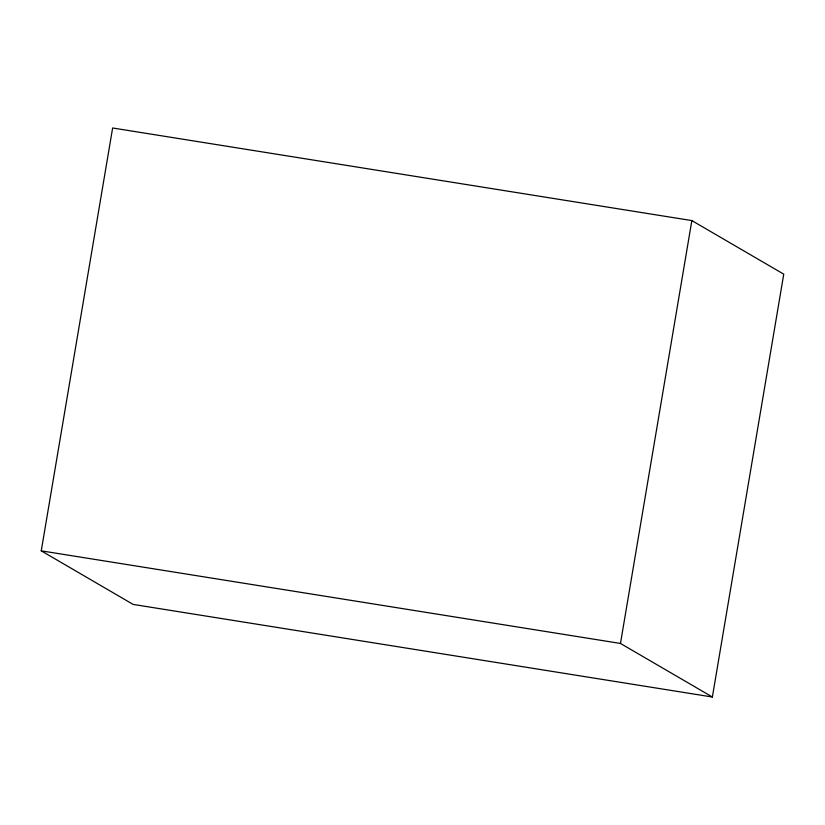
<?xml version="1.0" encoding="UTF-8"?>
<svg xmlns="http://www.w3.org/2000/svg" width="825" height="825" viewBox="0 0 825 825"><rect width="100%" height="100%" fill="white"/><g stroke="black" fill="none" stroke-linecap="round" stroke-linejoin="round"><path stroke-width="1.24" d="M41.25 550.842L112.633 127.988L691.855 220.584L783.75 274.158L712.367 697.012L133.145 604.416L41.25 550.842L620.472 643.448L712.367 697.012M620.472 643.448L691.855 220.584"/></g></svg>
